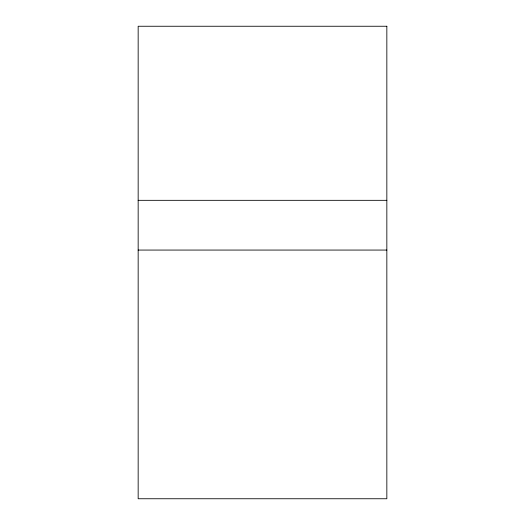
<?xml version="1.0" encoding="UTF-8"?>
<svg xmlns="http://www.w3.org/2000/svg" width="525" height="525" viewBox="0 0 525 525"><rect width="100%" height="100%" fill="white"/><g stroke="black" fill="none" stroke-linecap="round" stroke-linejoin="round"><path stroke-width="0.79" d="M138.16 200.327L386.84 200.327M138.16 250.064L386.84 250.064M386.84 26.25L138.16 26.25L138.16 498.75L386.84 498.75L386.84 26.25"/></g></svg>
